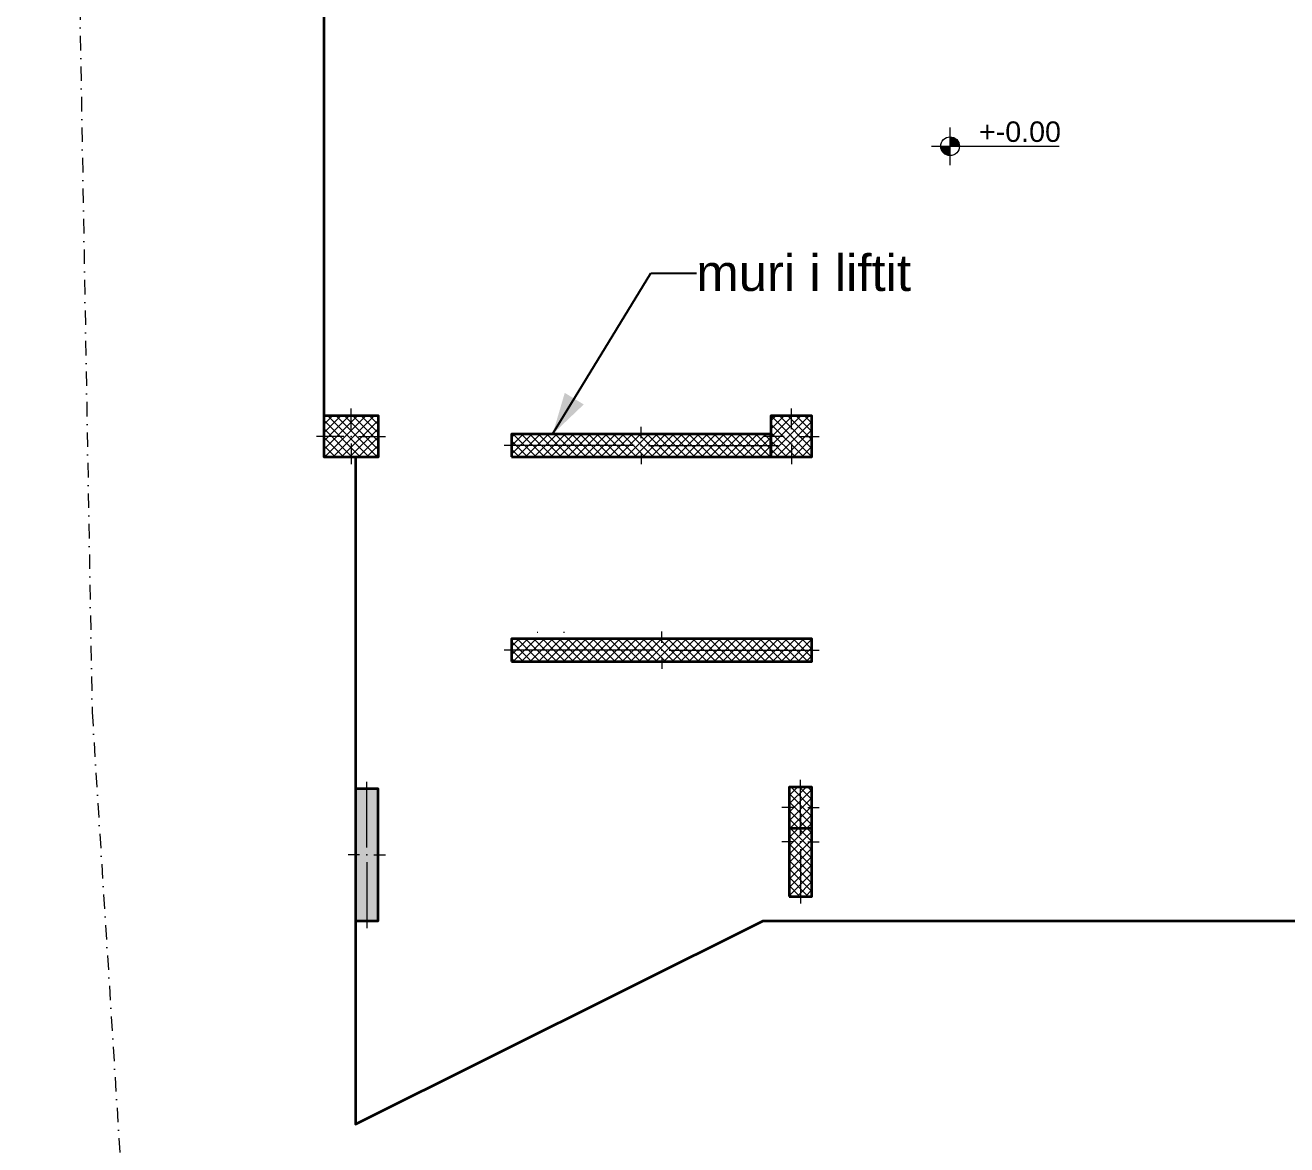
# Model space of a CAD drawing. Header units: millimetres. Extents: x -1862870 to -1833070, y -2748569 to -2679967.
# Drawn here: x -1861990 to -1848129, y -2725476 to -2713173 of the extents above; entities that cross this region are included whole.
import ezdxf

# ---------------------------------------------------------------- set-up
doc = ezdxf.new("R2010")
doc.units = ezdxf.units.MM
doc.header["$MEASUREMENT"] = 0
doc.linetypes.add('Dot & Dashed', pattern=[335.138881, 158.75, -88.194444, 0, -88.194437])
for name, color, linetype, lineweight in [('0_Pen_No__20', 1, 'Continuous', 0), ('A - LIFTAT_Pen_No__101', 252, 'Continuous', 13), ('A - Muret_Pen_No__6', 5, 'Continuous', 35), ('A - Shtyllat_Pen_No__101', 252, 'Continuous', 13), ('A - Shtyllat_Pen_No__22', 8, 'Continuous', 35), ('Annotation - Label_Pen_No__2', 8, 'Continuous', 15)]:
    doc.layers.add(name, color=color, linetype=linetype, lineweight=lineweight)
for name, color, linetype, lineweight, true_color in [('0_Pen_No__61', 7, 'Continuous', 20, 0x6a6a6a), ('0_Pen_No__82', 7, 'Continuous', 20, 0xaaaaaa), ('A - Kuotat_Pen_No__176', 7, 'Continuous', 15, 0x93a0c6)]:
    doc.layers.add(name, color=color, linetype=linetype, lineweight=lineweight, true_color=true_color)
doc.layers.add('A - Kuotat', color=7, linetype='Continuous')
doc.layers.add('A - Shtyllat', color=7, linetype='Continuous')
doc.styles.add('GENERATED_STYLE_2', font='')
doc.styles.get('GENERATED_STYLE_2').set_extended_font_data('Arial')
doc.dimstyles.new('GENERATED_STYLE__1', dxfattribs={"dimtxt": 0.18, "dimasz": 456, "dimexe": 0.18, "dimexo": 0.0625, "dimgap": 0, "dimtad": 0, "dimtih": 1, "dimtoh": 1, "dimdec": 4, "dimzin": 0, "dimdsep": 46, "dimcen": 0.09, "dimadec": 0, "dimazin": 0, "dimtfac": 1, "dimtdec": 4, "dimtmove": 0, "dimatfit": 3, "dimldrblk": 'ARROWHEAD_5', "dimfxl": 0, "dimtolj": 1, "dimtzin": 0, "dimarcsym": 0})
pattern_1 = [(45, (-3432101.99, -2046631.03), (-45.961939, 45.961939), []), (135, (-3432101.99, -2046631.03), (45.961939, 45.961939), [])]

# ---------------------------------------------------------------- blocks, each defined once
blk = doc.blocks.new('Column_7', base_point=(-1853571, -2717691))
at = {"layer": 'A - Shtyllat_Pen_No__101', "linetype": 'Continuous', "lineweight": 13}
h = blk.add_hatch(dxfattribs=at)
h.set_pattern_fill('Concrete_Block', color=252, style=0, pattern_type=2)
h.set_pattern_definition(pattern_1)
h.paths.add_polyline_path([(-1853796, -2717916), (-1853346, -2717916), (-1853346, -2717466), (-1853796, -2717466)])
at = {"layer": 'A - Shtyllat_Pen_No__101', "color": 252, "linetype": 'Continuous', "lineweight": 13}
for p, q in [((-1853571, -2717611), (-1853571, -2717386)), ((-1853651, -2717691), (-1853876, -2717691)), ((-1853491, -2717691), (-1853266, -2717691)), ((-1853571, -2717771), (-1853571, -2717996))]:
    blk.add_line(p, q, dxfattribs=at)
blk.add_point((-1853571, -2717691), dxfattribs=at)
at = {"layer": 'A - Shtyllat_Pen_No__22', "color": 8, "linetype": 'Continuous', "lineweight": 35, "flags": 128}
blk.add_lwpolyline([(-1853796, -2717916), (-1853346, -2717916), (-1853346, -2717466), (-1853796, -2717466)], close=True, dxfattribs=at)
blk = doc.blocks.new('Column_24', base_point=(-1858410, -2717691))
at = {"layer": 'A - Shtyllat_Pen_No__101', "linetype": 'Continuous', "lineweight": 13}
h = blk.add_hatch(dxfattribs=at)
h.set_pattern_fill('Concrete_Block', color=252, style=0, pattern_type=2)
h.set_pattern_definition(pattern_1)
h.paths.add_polyline_path([(-1858710, -2717916), (-1858110, -2717916), (-1858110, -2717466), (-1858710, -2717466)])
at = {"layer": 'A - Shtyllat_Pen_No__101', "color": 252, "linetype": 'Continuous', "lineweight": 13}
for p, q in [((-1858410, -2717611), (-1858410, -2717386)), ((-1858490, -2717691), (-1858790, -2717691)), ((-1858330, -2717691), (-1858030, -2717691)), ((-1858410, -2717771), (-1858410, -2717996))]:
    blk.add_line(p, q, dxfattribs=at)
blk.add_point((-1858410, -2717691), dxfattribs=at)
at = {"layer": 'A - Shtyllat_Pen_No__22', "color": 8, "linetype": 'Continuous', "lineweight": 35, "flags": 128}
blk.add_lwpolyline([(-1858710, -2717916), (-1858110, -2717916), (-1858110, -2717466), (-1858710, -2717466)], close=True, dxfattribs=at)
blk = doc.blocks.new('Column_28', base_point=(-1858238, -2722291))
at = {"layer": 'A - Shtyllat_Pen_No__101', "linetype": 'Continuous', "lineweight": 0, "true_color": 0xa5a5a5}
blk.add_hatch(color=253, dxfattribs=at).paths.add_polyline_path([(-1858363, -2723016), (-1858113, -2723016), (-1858113, -2721566), (-1858363, -2721566)])
at = {"layer": 'A - Shtyllat_Pen_No__101', "color": 252, "linetype": 'Continuous', "lineweight": 13}
for p, q in [((-1858238, -2722211), (-1858238, -2721486)), ((-1858318, -2722291), (-1858443, -2722291)), ((-1858238, -2722371), (-1858238, -2723096)), ((-1858158, -2722291), (-1858033, -2722291))]:
    blk.add_line(p, q, dxfattribs=at)
blk.add_point((-1858238, -2722291), dxfattribs=at)
at = {"layer": 'A - Shtyllat_Pen_No__22', "color": 8, "linetype": 'Continuous', "lineweight": 35, "flags": 128}
blk.add_lwpolyline([(-1858363, -2723016), (-1858113, -2723016), (-1858113, -2721566), (-1858363, -2721566)], close=True, dxfattribs=at)
blk = doc.blocks.new('Column_40', base_point=(-1853571, -2717691))
at = {"layer": 'A - Shtyllat_Pen_No__101', "linetype": 'Continuous', "lineweight": 13}
h = blk.add_hatch(dxfattribs=at)
h.set_pattern_fill('Concrete_Block', color=252, style=0, pattern_type=2)
h.set_pattern_definition(pattern_1)
h.paths.add_polyline_path([(-1853796, -2717916), (-1853346, -2717916), (-1853346, -2717466), (-1853796, -2717466)])
at = {"layer": 'A - Shtyllat_Pen_No__101', "color": 252, "linetype": 'Continuous', "lineweight": 13}
for p, q in [((-1853571, -2717611), (-1853571, -2717386)), ((-1853651, -2717691), (-1853876, -2717691)), ((-1853491, -2717691), (-1853266, -2717691)), ((-1853571, -2717771), (-1853571, -2717996))]:
    blk.add_line(p, q, dxfattribs=at)
blk.add_point((-1853571, -2717691), dxfattribs=at)
at = {"layer": 'A - Shtyllat_Pen_No__22', "color": 8, "linetype": 'Continuous', "lineweight": 35, "flags": 128}
blk.add_lwpolyline([(-1853796, -2717916), (-1853346, -2717916), (-1853346, -2717466), (-1853796, -2717466)], close=True, dxfattribs=at)
blk = doc.blocks.new('Column_41', base_point=(-1858410, -2717691))
at = {"layer": 'A - Shtyllat_Pen_No__101', "linetype": 'Continuous', "lineweight": 13}
h = blk.add_hatch(dxfattribs=at)
h.set_pattern_fill('Concrete_Block', color=252, style=0, pattern_type=2)
h.set_pattern_definition(pattern_1)
h.paths.add_polyline_path([(-1858710, -2717916), (-1858110, -2717916), (-1858110, -2717466), (-1858710, -2717466)])
at = {"layer": 'A - Shtyllat_Pen_No__101', "color": 252, "linetype": 'Continuous', "lineweight": 13}
for p, q in [((-1858410, -2717611), (-1858410, -2717386)), ((-1858490, -2717691), (-1858790, -2717691)), ((-1858330, -2717691), (-1858030, -2717691)), ((-1858410, -2717771), (-1858410, -2717996))]:
    blk.add_line(p, q, dxfattribs=at)
blk.add_point((-1858410, -2717691), dxfattribs=at)
at = {"layer": 'A - Shtyllat_Pen_No__22', "color": 8, "linetype": 'Continuous', "lineweight": 35, "flags": 128}
blk.add_lwpolyline([(-1858710, -2717916), (-1858110, -2717916), (-1858110, -2717466), (-1858710, -2717466)], close=True, dxfattribs=at)
blk = doc.blocks.new('Column_52', base_point=(-1853571, -2717691))
at = {"layer": 'A - Shtyllat_Pen_No__101', "linetype": 'Continuous', "lineweight": 13}
h = blk.add_hatch(dxfattribs=at)
h.set_pattern_fill('Concrete_Block', color=252, style=0, pattern_type=2)
h.set_pattern_definition(pattern_1)
h.paths.add_polyline_path([(-1853796, -2717916), (-1853346, -2717916), (-1853346, -2717466), (-1853796, -2717466)])
at = {"layer": 'A - Shtyllat_Pen_No__101', "color": 252, "linetype": 'Continuous', "lineweight": 13}
for p, q in [((-1853571, -2717611), (-1853571, -2717386)), ((-1853651, -2717691), (-1853876, -2717691)), ((-1853491, -2717691), (-1853266, -2717691)), ((-1853571, -2717771), (-1853571, -2717996))]:
    blk.add_line(p, q, dxfattribs=at)
blk.add_point((-1853571, -2717691), dxfattribs=at)
at = {"layer": 'A - Shtyllat_Pen_No__22', "color": 8, "linetype": 'Continuous', "lineweight": 35, "flags": 128}
blk.add_lwpolyline([(-1853796, -2717916), (-1853346, -2717916), (-1853346, -2717466), (-1853796, -2717466)], close=True, dxfattribs=at)
blk = doc.blocks.new('Column_58', base_point=(-1855221, -2717791))
at = {"layer": 'A - Shtyllat_Pen_No__101', "linetype": 'Continuous', "lineweight": 13}
h = blk.add_hatch(dxfattribs=at)
h.set_pattern_fill('Concrete_Block', color=252, style=0, pattern_type=2)
h.set_pattern_definition(pattern_1)
h.paths.add_polyline_path([(-1856646, -2717916), (-1853796, -2717916), (-1853796, -2717666), (-1856646, -2717666)])
at = {"layer": 'A - Shtyllat_Pen_No__101', "color": 252, "linetype": 'Continuous', "lineweight": 13}
for p, q in [((-1855221, -2717711), (-1855221, -2717586)), ((-1855301, -2717791), (-1856726, -2717791)), ((-1855141, -2717791), (-1853716, -2717791)), ((-1855221, -2717871), (-1855221, -2717996))]:
    blk.add_line(p, q, dxfattribs=at)
blk.add_point((-1855221, -2717791), dxfattribs=at)
at = {"layer": 'A - Shtyllat_Pen_No__22', "color": 8, "linetype": 'Continuous', "lineweight": 35, "flags": 128}
blk.add_lwpolyline([(-1856646, -2717916), (-1853796, -2717916), (-1853796, -2717666), (-1856646, -2717666)], close=True, dxfattribs=at)
blk = doc.blocks.new('Column_71', base_point=(-1858410, -2717691))
at = {"layer": 'A - Shtyllat_Pen_No__101', "linetype": 'Continuous', "lineweight": 13}
h = blk.add_hatch(dxfattribs=at)
h.set_pattern_fill('Concrete_Block', color=252, style=0, pattern_type=2)
h.set_pattern_definition(pattern_1)
h.paths.add_polyline_path([(-1858710, -2717916), (-1858110, -2717916), (-1858110, -2717466), (-1858710, -2717466)])
at = {"layer": 'A - Shtyllat_Pen_No__101', "color": 252, "linetype": 'Continuous', "lineweight": 13}
for p, q in [((-1858410, -2717611), (-1858410, -2717386)), ((-1858490, -2717691), (-1858790, -2717691)), ((-1858330, -2717691), (-1858030, -2717691)), ((-1858410, -2717771), (-1858410, -2717996))]:
    blk.add_line(p, q, dxfattribs=at)
blk.add_point((-1858410, -2717691), dxfattribs=at)
at = {"layer": 'A - Shtyllat_Pen_No__22', "color": 8, "linetype": 'Continuous', "lineweight": 35, "flags": 128}
blk.add_lwpolyline([(-1858710, -2717916), (-1858110, -2717916), (-1858110, -2717466), (-1858710, -2717466)], close=True, dxfattribs=at)
blk = doc.blocks.new('Column_75', base_point=(-1858238, -2722291))
at = {"layer": 'A - Shtyllat_Pen_No__101', "linetype": 'Continuous', "lineweight": 0, "true_color": 0xa5a5a5}
blk.add_hatch(color=253, dxfattribs=at).paths.add_polyline_path([(-1858363, -2723016), (-1858113, -2723016), (-1858113, -2721566), (-1858363, -2721566)])
at = {"layer": 'A - Shtyllat_Pen_No__101', "color": 252, "linetype": 'Continuous', "lineweight": 13}
for p, q in [((-1858238, -2722211), (-1858238, -2721486)), ((-1858318, -2722291), (-1858443, -2722291)), ((-1858238, -2722371), (-1858238, -2723096)), ((-1858158, -2722291), (-1858033, -2722291))]:
    blk.add_line(p, q, dxfattribs=at)
blk.add_point((-1858238, -2722291), dxfattribs=at)
at = {"layer": 'A - Shtyllat_Pen_No__22', "color": 8, "linetype": 'Continuous', "lineweight": 35, "flags": 128}
blk.add_lwpolyline([(-1858363, -2723016), (-1858113, -2723016), (-1858113, -2721566), (-1858363, -2721566)], close=True, dxfattribs=at)
blk = doc.blocks.new('Column_77', base_point=(-1854996, -2720041))
at = {"layer": 'A - Shtyllat_Pen_No__101', "linetype": 'Continuous', "lineweight": 13}
h = blk.add_hatch(dxfattribs=at)
h.set_pattern_fill('Concrete_Block', color=252, style=0, pattern_type=2)
h.set_pattern_definition(pattern_1)
h.paths.add_polyline_path([(-1856646, -2720166), (-1853346, -2720166), (-1853346, -2719916), (-1856646, -2719916)])
at = {"layer": 'A - Shtyllat_Pen_No__101', "color": 252, "linetype": 'Continuous', "lineweight": 13}
for p, q in [((-1854996, -2719961), (-1854996, -2719836)), ((-1855076, -2720041), (-1856726, -2720041)), ((-1854916, -2720041), (-1853266, -2720041)), ((-1854996, -2720121), (-1854996, -2720246))]:
    blk.add_line(p, q, dxfattribs=at)
blk.add_point((-1854996, -2720041), dxfattribs=at)
at = {"layer": 'A - Shtyllat_Pen_No__22', "color": 8, "linetype": 'Continuous', "lineweight": 35, "flags": 128}
blk.add_lwpolyline([(-1856646, -2720166), (-1853346, -2720166), (-1853346, -2719916), (-1856646, -2719916)], close=True, dxfattribs=at)
blk = doc.blocks.new('Column_88', base_point=(-1853571, -2717691))
at = {"layer": 'A - Shtyllat_Pen_No__101', "linetype": 'Continuous', "lineweight": 13}
h = blk.add_hatch(dxfattribs=at)
h.set_pattern_fill('Concrete_Block', color=252, style=0, pattern_type=2)
h.set_pattern_definition(pattern_1)
h.paths.add_polyline_path([(-1853796, -2717916), (-1853346, -2717916), (-1853346, -2717466), (-1853796, -2717466)])
at = {"layer": 'A - Shtyllat_Pen_No__101', "color": 252, "linetype": 'Continuous', "lineweight": 13}
for p, q in [((-1853571, -2717611), (-1853571, -2717386)), ((-1853651, -2717691), (-1853876, -2717691)), ((-1853491, -2717691), (-1853266, -2717691)), ((-1853571, -2717771), (-1853571, -2717996))]:
    blk.add_line(p, q, dxfattribs=at)
blk.add_point((-1853571, -2717691), dxfattribs=at)
at = {"layer": 'A - Shtyllat_Pen_No__22', "color": 8, "linetype": 'Continuous', "lineweight": 35, "flags": 128}
blk.add_lwpolyline([(-1853796, -2717916), (-1853346, -2717916), (-1853346, -2717466), (-1853796, -2717466)], close=True, dxfattribs=at)
blk = doc.blocks.new('Column_89', base_point=(-1858410, -2717691))
at = {"layer": 'A - Shtyllat_Pen_No__101', "linetype": 'Continuous', "lineweight": 13}
h = blk.add_hatch(dxfattribs=at)
h.set_pattern_fill('Concrete_Block', color=252, style=0, pattern_type=2)
h.set_pattern_definition(pattern_1)
h.paths.add_polyline_path([(-1858710, -2717916), (-1858110, -2717916), (-1858110, -2717466), (-1858710, -2717466)])
at = {"layer": 'A - Shtyllat_Pen_No__101', "color": 252, "linetype": 'Continuous', "lineweight": 13}
for p, q in [((-1858410, -2717611), (-1858410, -2717386)), ((-1858490, -2717691), (-1858790, -2717691)), ((-1858330, -2717691), (-1858030, -2717691)), ((-1858410, -2717771), (-1858410, -2717996))]:
    blk.add_line(p, q, dxfattribs=at)
blk.add_point((-1858410, -2717691), dxfattribs=at)
at = {"layer": 'A - Shtyllat_Pen_No__22', "color": 8, "linetype": 'Continuous', "lineweight": 35, "flags": 128}
blk.add_lwpolyline([(-1858710, -2717916), (-1858110, -2717916), (-1858110, -2717466), (-1858710, -2717466)], close=True, dxfattribs=at)
blk = doc.blocks.new('Column_94', base_point=(-1858238, -2722291))
at = {"layer": 'A - Shtyllat_Pen_No__101', "linetype": 'Continuous', "lineweight": 0, "true_color": 0xa5a5a5}
blk.add_hatch(color=253, dxfattribs=at).paths.add_polyline_path([(-1858363, -2723016), (-1858113, -2723016), (-1858113, -2721566), (-1858363, -2721566)])
at = {"layer": 'A - Shtyllat_Pen_No__101', "color": 252, "linetype": 'Continuous', "lineweight": 13}
for p, q in [((-1858238, -2722211), (-1858238, -2721486)), ((-1858318, -2722291), (-1858443, -2722291)), ((-1858238, -2722371), (-1858238, -2723096)), ((-1858158, -2722291), (-1858033, -2722291))]:
    blk.add_line(p, q, dxfattribs=at)
blk.add_point((-1858238, -2722291), dxfattribs=at)
at = {"layer": 'A - Shtyllat_Pen_No__22', "color": 8, "linetype": 'Continuous', "lineweight": 35, "flags": 128}
blk.add_lwpolyline([(-1858363, -2723016), (-1858113, -2723016), (-1858113, -2721566), (-1858363, -2721566)], close=True, dxfattribs=at)
blk = doc.blocks.new('Column_106', base_point=(-1854996, -2720041))
at = {"layer": 'A - Shtyllat_Pen_No__101', "linetype": 'Continuous', "lineweight": 13}
h = blk.add_hatch(dxfattribs=at)
h.set_pattern_fill('Concrete_Block', color=252, style=0, pattern_type=2)
h.set_pattern_definition(pattern_1)
h.paths.add_polyline_path([(-1856646, -2720166), (-1853346, -2720166), (-1853346, -2719916), (-1856646, -2719916)])
at = {"layer": 'A - Shtyllat_Pen_No__101', "color": 252, "linetype": 'Continuous', "lineweight": 13}
for p, q in [((-1854996, -2719961), (-1854996, -2719836)), ((-1855076, -2720041), (-1856726, -2720041)), ((-1854916, -2720041), (-1853266, -2720041)), ((-1854996, -2720121), (-1854996, -2720246))]:
    blk.add_line(p, q, dxfattribs=at)
blk.add_point((-1854996, -2720041), dxfattribs=at)
at = {"layer": 'A - Shtyllat_Pen_No__22', "color": 8, "linetype": 'Continuous', "lineweight": 35, "flags": 128}
blk.add_lwpolyline([(-1856646, -2720166), (-1853346, -2720166), (-1853346, -2719916), (-1856646, -2719916)], close=True, dxfattribs=at)
blk = doc.blocks.new('Column_114', base_point=(-1858410, -2717691))
at = {"layer": 'A - Shtyllat_Pen_No__101', "linetype": 'Continuous', "lineweight": 13}
h = blk.add_hatch(dxfattribs=at)
h.set_pattern_fill('Concrete_Block', color=252, style=0, pattern_type=2)
h.set_pattern_definition(pattern_1)
h.paths.add_polyline_path([(-1858710, -2717916), (-1858110, -2717916), (-1858110, -2717466), (-1858710, -2717466)])
at = {"layer": 'A - Shtyllat_Pen_No__101', "color": 252, "linetype": 'Continuous', "lineweight": 13}
for p, q in [((-1858410, -2717611), (-1858410, -2717386)), ((-1858490, -2717691), (-1858790, -2717691)), ((-1858330, -2717691), (-1858030, -2717691)), ((-1858410, -2717771), (-1858410, -2717996))]:
    blk.add_line(p, q, dxfattribs=at)
blk.add_point((-1858410, -2717691), dxfattribs=at)
at = {"layer": 'A - Shtyllat_Pen_No__22', "color": 8, "linetype": 'Continuous', "lineweight": 35, "flags": 128}
blk.add_lwpolyline([(-1858710, -2717916), (-1858110, -2717916), (-1858110, -2717466), (-1858710, -2717466)], close=True, dxfattribs=at)
blk = doc.blocks.new('Column_118', base_point=(-1858238, -2722291))
at = {"layer": 'A - Shtyllat_Pen_No__101', "linetype": 'Continuous', "lineweight": 0, "true_color": 0xa5a5a5}
blk.add_hatch(color=253, dxfattribs=at).paths.add_polyline_path([(-1858363, -2723016), (-1858113, -2723016), (-1858113, -2721566), (-1858363, -2721566)])
at = {"layer": 'A - Shtyllat_Pen_No__101', "color": 252, "linetype": 'Continuous', "lineweight": 13}
for p, q in [((-1858238, -2722211), (-1858238, -2721486)), ((-1858318, -2722291), (-1858443, -2722291)), ((-1858238, -2722371), (-1858238, -2723096)), ((-1858158, -2722291), (-1858033, -2722291))]:
    blk.add_line(p, q, dxfattribs=at)
blk.add_point((-1858238, -2722291), dxfattribs=at)
at = {"layer": 'A - Shtyllat_Pen_No__22', "color": 8, "linetype": 'Continuous', "lineweight": 35, "flags": 128}
blk.add_lwpolyline([(-1858363, -2723016), (-1858113, -2723016), (-1858113, -2721566), (-1858363, -2721566)], close=True, dxfattribs=at)
blk = doc.blocks.new('Column_125', base_point=(-1858410, -2717691))
at = {"layer": 'A - Shtyllat_Pen_No__101', "linetype": 'Continuous', "lineweight": 13}
h = blk.add_hatch(dxfattribs=at)
h.set_pattern_fill('Concrete_Block', color=252, style=0, pattern_type=2)
h.set_pattern_definition(pattern_1)
h.paths.add_polyline_path([(-1858710, -2717916), (-1858110, -2717916), (-1858110, -2717466), (-1858710, -2717466)])
at = {"layer": 'A - Shtyllat_Pen_No__101', "color": 252, "linetype": 'Continuous', "lineweight": 13}
for p, q in [((-1858410, -2717611), (-1858410, -2717386)), ((-1858490, -2717691), (-1858790, -2717691)), ((-1858330, -2717691), (-1858030, -2717691)), ((-1858410, -2717771), (-1858410, -2717996))]:
    blk.add_line(p, q, dxfattribs=at)
blk.add_point((-1858410, -2717691), dxfattribs=at)
at = {"layer": 'A - Shtyllat_Pen_No__22', "color": 8, "linetype": 'Continuous', "lineweight": 35, "flags": 128}
blk.add_lwpolyline([(-1858710, -2717916), (-1858110, -2717916), (-1858110, -2717466), (-1858710, -2717466)], close=True, dxfattribs=at)
blk = doc.blocks.new('Column_129', base_point=(-1858238, -2722291))
at = {"layer": 'A - Shtyllat_Pen_No__101', "linetype": 'Continuous', "lineweight": 0, "true_color": 0xa5a5a5}
blk.add_hatch(color=253, dxfattribs=at).paths.add_polyline_path([(-1858363, -2723016), (-1858113, -2723016), (-1858113, -2721566), (-1858363, -2721566)])
at = {"layer": 'A - Shtyllat_Pen_No__101', "color": 252, "linetype": 'Continuous', "lineweight": 13}
for p, q in [((-1858238, -2722211), (-1858238, -2721486)), ((-1858318, -2722291), (-1858443, -2722291)), ((-1858238, -2722371), (-1858238, -2723096)), ((-1858158, -2722291), (-1858033, -2722291))]:
    blk.add_line(p, q, dxfattribs=at)
blk.add_point((-1858238, -2722291), dxfattribs=at)
at = {"layer": 'A - Shtyllat_Pen_No__22', "color": 8, "linetype": 'Continuous', "lineweight": 35, "flags": 128}
blk.add_lwpolyline([(-1858363, -2723016), (-1858113, -2723016), (-1858113, -2721566), (-1858363, -2721566)], close=True, dxfattribs=at)
blk = doc.blocks.new('Column_133', base_point=(-1854996, -2720041))
at = {"layer": 'A - Shtyllat_Pen_No__101', "linetype": 'Continuous', "lineweight": 13}
h = blk.add_hatch(dxfattribs=at)
h.set_pattern_fill('Concrete_Block', color=252, style=0, pattern_type=2)
h.set_pattern_definition(pattern_1)
h.paths.add_polyline_path([(-1856646, -2720166), (-1853346, -2720166), (-1853346, -2719916), (-1856646, -2719916)])
at = {"layer": 'A - Shtyllat_Pen_No__101', "color": 252, "linetype": 'Continuous', "lineweight": 13}
for p, q in [((-1854996, -2719961), (-1854996, -2719836)), ((-1855076, -2720041), (-1856726, -2720041)), ((-1854916, -2720041), (-1853266, -2720041)), ((-1854996, -2720121), (-1854996, -2720246))]:
    blk.add_line(p, q, dxfattribs=at)
blk.add_point((-1854996, -2720041), dxfattribs=at)
at = {"layer": 'A - Shtyllat_Pen_No__22', "color": 8, "linetype": 'Continuous', "lineweight": 35, "flags": 128}
blk.add_lwpolyline([(-1856646, -2720166), (-1853346, -2720166), (-1853346, -2719916), (-1856646, -2719916)], close=True, dxfattribs=at)
blk = doc.blocks.new('Level Dimension_1', base_point=(-1851828, -2714503))
at = {"layer": 'A - Kuotat_Pen_No__176', "linetype": 'Continuous', "lineweight": 15, "true_color": 0x93a0c6}
for points in [[(-1851828, -2714503), (-1851931, -2714503), (-1851923, -2714543), (-1851901, -2714576), (-1851867, -2714598), (-1851828, -2714606)], [(-1851828, -2714503), (-1851725, -2714503), (-1851733, -2714464), (-1851755, -2714431), (-1851789, -2714409), (-1851828, -2714401)]]:
    blk.add_hatch(color=253, dxfattribs=at).paths.add_polyline_path(points)
at = {"layer": 'A - Kuotat_Pen_No__176', "color": 253, "linetype": 'Continuous', "lineweight": 15, "true_color": 0x93a0c6}
for p, q in [((-1851828, -2714709), (-1851828, -2714298)), ((-1852034, -2714503), (-1850628, -2714503))]:
    blk.add_line(p, q, dxfattribs=at)
blk.add_circle((-1851828, -2714503), 103, dxfattribs=at)
at = {"layer": 'A - Kuotat_Pen_No__176', "color": 253, "lineweight": 15, "true_color": 0x93a0c6, "insert": (-1851510, -2714458), "char_height": 225, "attachment_point": 7, "style": 'GENERATED_STYLE_2'}
blk.add_mtext('\\A1;{\\pql;\\fArial|b0|i0|c0|p34;+-0.00}', dxfattribs=at)
blk = doc.blocks.new('ARROWHEAD_5')
at = {"linetype": 'Continuous', "lineweight": 0}
blk.add_hatch(color=0, dxfattribs=at).paths.add_polyline_path([(-1, 0.2679), (0, 0), (-1, -0.2679)])
at = {"color": 0, "linetype": 'Continuous', "lineweight": 0}
blk.add_line((0, 0), (-1, 0), dxfattribs=at)
blk = doc.blocks.new('Column_134', base_point=(-1853471, -2721771))
at = {"layer": 'A - Shtyllat_Pen_No__101', "linetype": 'Continuous', "lineweight": 13}
h = blk.add_hatch(dxfattribs=at)
h.set_pattern_fill('Concrete_Block', color=252, style=0, pattern_type=2)
h.set_pattern_definition(pattern_1)
h.paths.add_polyline_path([(-1853596, -2721996), (-1853346, -2721996), (-1853346, -2721546), (-1853596, -2721546)])
at = {"layer": 'A - Shtyllat_Pen_No__101', "color": 252, "linetype": 'Continuous', "lineweight": 13}
for p, q in [((-1853471, -2721691), (-1853471, -2721466)), ((-1853551, -2721771), (-1853676, -2721771)), ((-1853471, -2721851), (-1853471, -2722076)), ((-1853391, -2721771), (-1853266, -2721771))]:
    blk.add_line(p, q, dxfattribs=at)
blk.add_point((-1853471, -2721771), dxfattribs=at)
at = {"layer": 'A - Shtyllat_Pen_No__22', "color": 8, "linetype": 'Continuous', "lineweight": 35, "flags": 128}
blk.add_lwpolyline([(-1853596, -2721996), (-1853346, -2721996), (-1853346, -2721546), (-1853596, -2721546)], close=True, dxfattribs=at)
blk = doc.blocks.new('Column_135', base_point=(-1853471, -2722146))
at = {"layer": 'A - Shtyllat_Pen_No__101', "linetype": 'Continuous', "lineweight": 13}
h = blk.add_hatch(dxfattribs=at)
h.set_pattern_fill('Concrete_Block', color=252, style=0, pattern_type=2)
h.set_pattern_definition(pattern_1)
h.paths.add_polyline_path([(-1853596, -2722746), (-1853346, -2722746), (-1853346, -2721546), (-1853596, -2721546)])
at = {"layer": 'A - Shtyllat_Pen_No__101', "color": 252, "linetype": 'Continuous', "lineweight": 13}
for p, q in [((-1853471, -2722066), (-1853471, -2721466)), ((-1853551, -2722146), (-1853676, -2722146)), ((-1853471, -2722226), (-1853471, -2722826)), ((-1853391, -2722146), (-1853266, -2722146))]:
    blk.add_line(p, q, dxfattribs=at)
blk.add_point((-1853471, -2722146), dxfattribs=at)
at = {"layer": 'A - Shtyllat_Pen_No__22', "color": 8, "linetype": 'Continuous', "lineweight": 35, "flags": 128}
blk.add_lwpolyline([(-1853596, -2722746), (-1853346, -2722746), (-1853346, -2721546), (-1853596, -2721546)], close=True, dxfattribs=at)
blk = doc.blocks.new('Column_136', base_point=(-1853471, -2721771))
at = {"layer": 'A - Shtyllat_Pen_No__101', "linetype": 'Continuous', "lineweight": 13}
h = blk.add_hatch(dxfattribs=at)
h.set_pattern_fill('Concrete_Block', color=252, style=0, pattern_type=2)
h.set_pattern_definition(pattern_1)
h.paths.add_polyline_path([(-1853596, -2721996), (-1853346, -2721996), (-1853346, -2721546), (-1853596, -2721546)])
at = {"layer": 'A - Shtyllat_Pen_No__101', "color": 252, "linetype": 'Continuous', "lineweight": 13}
for p, q in [((-1853471, -2721691), (-1853471, -2721466)), ((-1853551, -2721771), (-1853676, -2721771)), ((-1853471, -2721851), (-1853471, -2722076)), ((-1853391, -2721771), (-1853266, -2721771))]:
    blk.add_line(p, q, dxfattribs=at)
blk.add_point((-1853471, -2721771), dxfattribs=at)
at = {"layer": 'A - Shtyllat_Pen_No__22', "color": 8, "linetype": 'Continuous', "lineweight": 35, "flags": 128}
blk.add_lwpolyline([(-1853596, -2721996), (-1853346, -2721996), (-1853346, -2721546), (-1853596, -2721546)], close=True, dxfattribs=at)
blk = doc.blocks.new('Column_137', base_point=(-1853471, -2722146))
at = {"layer": 'A - Shtyllat_Pen_No__101', "linetype": 'Continuous', "lineweight": 13}
h = blk.add_hatch(dxfattribs=at)
h.set_pattern_fill('Concrete_Block', color=252, style=0, pattern_type=2)
h.set_pattern_definition(pattern_1)
h.paths.add_polyline_path([(-1853596, -2722746), (-1853346, -2722746), (-1853346, -2721546), (-1853596, -2721546)])
at = {"layer": 'A - Shtyllat_Pen_No__101', "color": 252, "linetype": 'Continuous', "lineweight": 13}
for p, q in [((-1853471, -2722066), (-1853471, -2721466)), ((-1853551, -2722146), (-1853676, -2722146)), ((-1853471, -2722226), (-1853471, -2722826)), ((-1853391, -2722146), (-1853266, -2722146))]:
    blk.add_line(p, q, dxfattribs=at)
blk.add_point((-1853471, -2722146), dxfattribs=at)
at = {"layer": 'A - Shtyllat_Pen_No__22', "color": 8, "linetype": 'Continuous', "lineweight": 35, "flags": 128}
blk.add_lwpolyline([(-1853596, -2722746), (-1853346, -2722746), (-1853346, -2721546), (-1853596, -2721546)], close=True, dxfattribs=at)
blk = doc.blocks.new('Column_138', base_point=(-1853471, -2722146))
at = {"layer": 'A - Shtyllat_Pen_No__101', "linetype": 'Continuous', "lineweight": 13}
h = blk.add_hatch(dxfattribs=at)
h.set_pattern_fill('Concrete_Block', color=252, style=0, pattern_type=2)
h.set_pattern_definition(pattern_1)
h.paths.add_polyline_path([(-1853596, -2722746), (-1853346, -2722746), (-1853346, -2721546), (-1853596, -2721546)])
at = {"layer": 'A - Shtyllat_Pen_No__101', "color": 252, "linetype": 'Continuous', "lineweight": 13}
for p, q in [((-1853471, -2722066), (-1853471, -2721466)), ((-1853551, -2722146), (-1853676, -2722146)), ((-1853471, -2722226), (-1853471, -2722826)), ((-1853391, -2722146), (-1853266, -2722146))]:
    blk.add_line(p, q, dxfattribs=at)
blk.add_point((-1853471, -2722146), dxfattribs=at)
at = {"layer": 'A - Shtyllat_Pen_No__22', "color": 8, "linetype": 'Continuous', "lineweight": 35, "flags": 128}
blk.add_lwpolyline([(-1853596, -2722746), (-1853346, -2722746), (-1853346, -2721546), (-1853596, -2721546)], close=True, dxfattribs=at)
blk = doc.blocks.new('Column_139', base_point=(-1853471, -2721771))
at = {"layer": 'A - Shtyllat_Pen_No__101', "linetype": 'Continuous', "lineweight": 13}
h = blk.add_hatch(dxfattribs=at)
h.set_pattern_fill('Concrete_Block', color=252, style=0, pattern_type=2)
h.set_pattern_definition(pattern_1)
h.paths.add_polyline_path([(-1853596, -2721996), (-1853346, -2721996), (-1853346, -2721546), (-1853596, -2721546)])
at = {"layer": 'A - Shtyllat_Pen_No__101', "color": 252, "linetype": 'Continuous', "lineweight": 13}
for p, q in [((-1853471, -2721691), (-1853471, -2721466)), ((-1853551, -2721771), (-1853676, -2721771)), ((-1853471, -2721851), (-1853471, -2722076)), ((-1853391, -2721771), (-1853266, -2721771))]:
    blk.add_line(p, q, dxfattribs=at)
blk.add_point((-1853471, -2721771), dxfattribs=at)
at = {"layer": 'A - Shtyllat_Pen_No__22', "color": 8, "linetype": 'Continuous', "lineweight": 35, "flags": 128}
blk.add_lwpolyline([(-1853596, -2721996), (-1853346, -2721996), (-1853346, -2721546), (-1853596, -2721546)], close=True, dxfattribs=at)
blk = doc.blocks.new('Column_140', base_point=(-1853471, -2722146))
at = {"layer": 'A - Shtyllat_Pen_No__101', "linetype": 'Continuous', "lineweight": 13}
h = blk.add_hatch(dxfattribs=at)
h.set_pattern_fill('Concrete_Block', color=252, style=0, pattern_type=2)
h.set_pattern_definition(pattern_1)
h.paths.add_polyline_path([(-1853596, -2722746), (-1853346, -2722746), (-1853346, -2721546), (-1853596, -2721546)])
at = {"layer": 'A - Shtyllat_Pen_No__101', "color": 252, "linetype": 'Continuous', "lineweight": 13}
for p, q in [((-1853471, -2722066), (-1853471, -2721466)), ((-1853551, -2722146), (-1853676, -2722146)), ((-1853471, -2722226), (-1853471, -2722826)), ((-1853391, -2722146), (-1853266, -2722146))]:
    blk.add_line(p, q, dxfattribs=at)
blk.add_point((-1853471, -2722146), dxfattribs=at)
at = {"layer": 'A - Shtyllat_Pen_No__22', "color": 8, "linetype": 'Continuous', "lineweight": 35, "flags": 128}
blk.add_lwpolyline([(-1853596, -2722746), (-1853346, -2722746), (-1853346, -2721546), (-1853596, -2721546)], close=True, dxfattribs=at)
blk = doc.blocks.new('Column_141', base_point=(-1853471, -2722146))
at = {"layer": 'A - Shtyllat_Pen_No__101', "linetype": 'Continuous', "lineweight": 13}
h = blk.add_hatch(dxfattribs=at)
h.set_pattern_fill('Concrete_Block', color=252, style=0, pattern_type=2)
h.set_pattern_definition(pattern_1)
h.paths.add_polyline_path([(-1853596, -2722746), (-1853346, -2722746), (-1853346, -2721546), (-1853596, -2721546)])
at = {"layer": 'A - Shtyllat_Pen_No__101', "color": 252, "linetype": 'Continuous', "lineweight": 13}
for p, q in [((-1853471, -2722066), (-1853471, -2721466)), ((-1853551, -2722146), (-1853676, -2722146)), ((-1853471, -2722226), (-1853471, -2722826)), ((-1853391, -2722146), (-1853266, -2722146))]:
    blk.add_line(p, q, dxfattribs=at)
blk.add_point((-1853471, -2722146), dxfattribs=at)
at = {"layer": 'A - Shtyllat_Pen_No__22', "color": 8, "linetype": 'Continuous', "lineweight": 35, "flags": 128}
blk.add_lwpolyline([(-1853596, -2722746), (-1853346, -2722746), (-1853346, -2721546), (-1853596, -2721546)], close=True, dxfattribs=at)

msp = doc.modelspace()

# ---------------------------------------------------------------- linework, layer by layer
at = {"layer": '0_Pen_No__20', "color": 1, "linetype": 'Dot & Dashed', "lineweight": 0}
msp.add_lwpolyline([(-1859505, -2748569), (-1838046, -2745752), (-1838046, -2682881), (-1861990, -2681089), (-1861707, -2694855), (-1861255, -2720719), (-1860079, -2739444)], close=True, dxfattribs=at)
at = {"layer": '0_Pen_No__61', "color": 251, "linetype": 'Continuous', "lineweight": 20, "true_color": 0x6a6a6a}
for p, q in [((-1858710, -2717916), (-1858710, -2688838)), ((-1858363, -2717916), (-1858710, -2717916)), ((-1858363, -2725251), (-1858363, -2717916)), ((-1853883, -2723016), (-1858363, -2725251)), ((-1839046, -2723016), (-1853883, -2723016))]:
    msp.add_line(p, q, dxfattribs=at)
at = {"layer": '0_Pen_No__82', "color": 253, "linetype": 'Dot & Dashed', "lineweight": 20, "true_color": 0xaaaaaa}
for p, q in [((-1853346, -2722746), (-1853346, -2721546)), ((-1839296, -2723016), (-1853883, -2723016))]:
    msp.add_line(p, q, dxfattribs=at)
at = {"layer": 'A - LIFTAT_Pen_No__101', "color": 252, "linetype": 'Continuous', "lineweight": 13}
for points in [[(-1856366, -2719841), (-1856356, -2719841)], [(-1856076, -2719841), (-1856066, -2719841)]]:
    msp.add_lwpolyline(points, dxfattribs=at)
at = {"layer": 'A - Muret_Pen_No__6', "color": 5, "linetype": 'Continuous', "lineweight": 35}
for points in [[(-1839046, -2714761), (-1839046, -2686138), (-1846246, -2686138), (-1846246, -2686892), (-1848196, -2686888), (-1848196, -2688838), (-1858710, -2688838), (-1858710, -2714761)], [(-1858710, -2714761), (-1858710, -2717916), (-1858363, -2717916), (-1858363, -2725251), (-1853883, -2723016), (-1839296, -2723016), (-1839046, -2723016), (-1839046, -2714761)]]:
    msp.add_lwpolyline(points, dxfattribs=at)

# ---------------------------------------------------------------- block references
at = {"layer": 'A - Kuotat', "color": 253, "lineweight": 15, "true_color": 0x93a0c6}
msp.add_blockref('Level Dimension_1', (-1851828, -2714503), dxfattribs=at)
at = {"layer": 'A - Shtyllat', "color": 8, "lineweight": 35}
for name, p in [('Column_24', (-1858410, -2717691)), ('Column_41', (-1858410, -2717691)), ('Column_71', (-1858410, -2717691)), ('Column_89', (-1858410, -2717691)), ('Column_114', (-1858410, -2717691)), ('Column_125', (-1858410, -2717691)), ('Column_7', (-1853571, -2717691)), ('Column_40', (-1853571, -2717691)), ('Column_52', (-1853571, -2717691)), ('Column_88', (-1853571, -2717691)), ('Column_58', (-1855221, -2717791)), ('Column_77', (-1854996, -2720041)), ('Column_106', (-1854996, -2720041)), ('Column_133', (-1854996, -2720041)), ('Column_28', (-1858238, -2722291)), ('Column_75', (-1858238, -2722291)), ('Column_94', (-1858238, -2722291)), ('Column_118', (-1858238, -2722291)), ('Column_129', (-1858238, -2722291)), ('Column_134', (-1853471, -2721771)), ('Column_135', (-1853471, -2722146)), ('Column_136', (-1853471, -2721771)), ('Column_137', (-1853471, -2722146)), ('Column_138', (-1853471, -2722146)), ('Column_139', (-1853471, -2721771)), ('Column_140', (-1853471, -2722146)), ('Column_141', (-1853471, -2722146))]:
    msp.add_blockref(name, p, dxfattribs=at)

# ---------------------------------------------------------------- texts
at = {"layer": 'Annotation - Label_Pen_No__2', "color": 8, "linetype": 'Continuous', "lineweight": 15, "insert": (-1854616, -2715896), "char_height": 400, "attachment_point": 4, "style": 'GENERATED_STYLE_2'}
msp.add_mtext('\\A1;{\\pql;\\fArial|b0|i0|c0|p34;muri i liftit}', dxfattribs=at)

# ---------------------------------------------------------------- leaders
at = {"layer": 'Annotation - Label_Pen_No__2', "color": 8, "linetype": 'Continuous', "lineweight": 15, "annotation_type": 0, "has_hookline": 1, "hookline_direction": 0, "text_width": 2317}
msp.add_leader([(-1856195, -2717666), (-1855116, -2715896), (-1854616, -2715896)], dimstyle='GENERATED_STYLE__1', dxfattribs=at)

doc.saveas('drawing.dxf')
